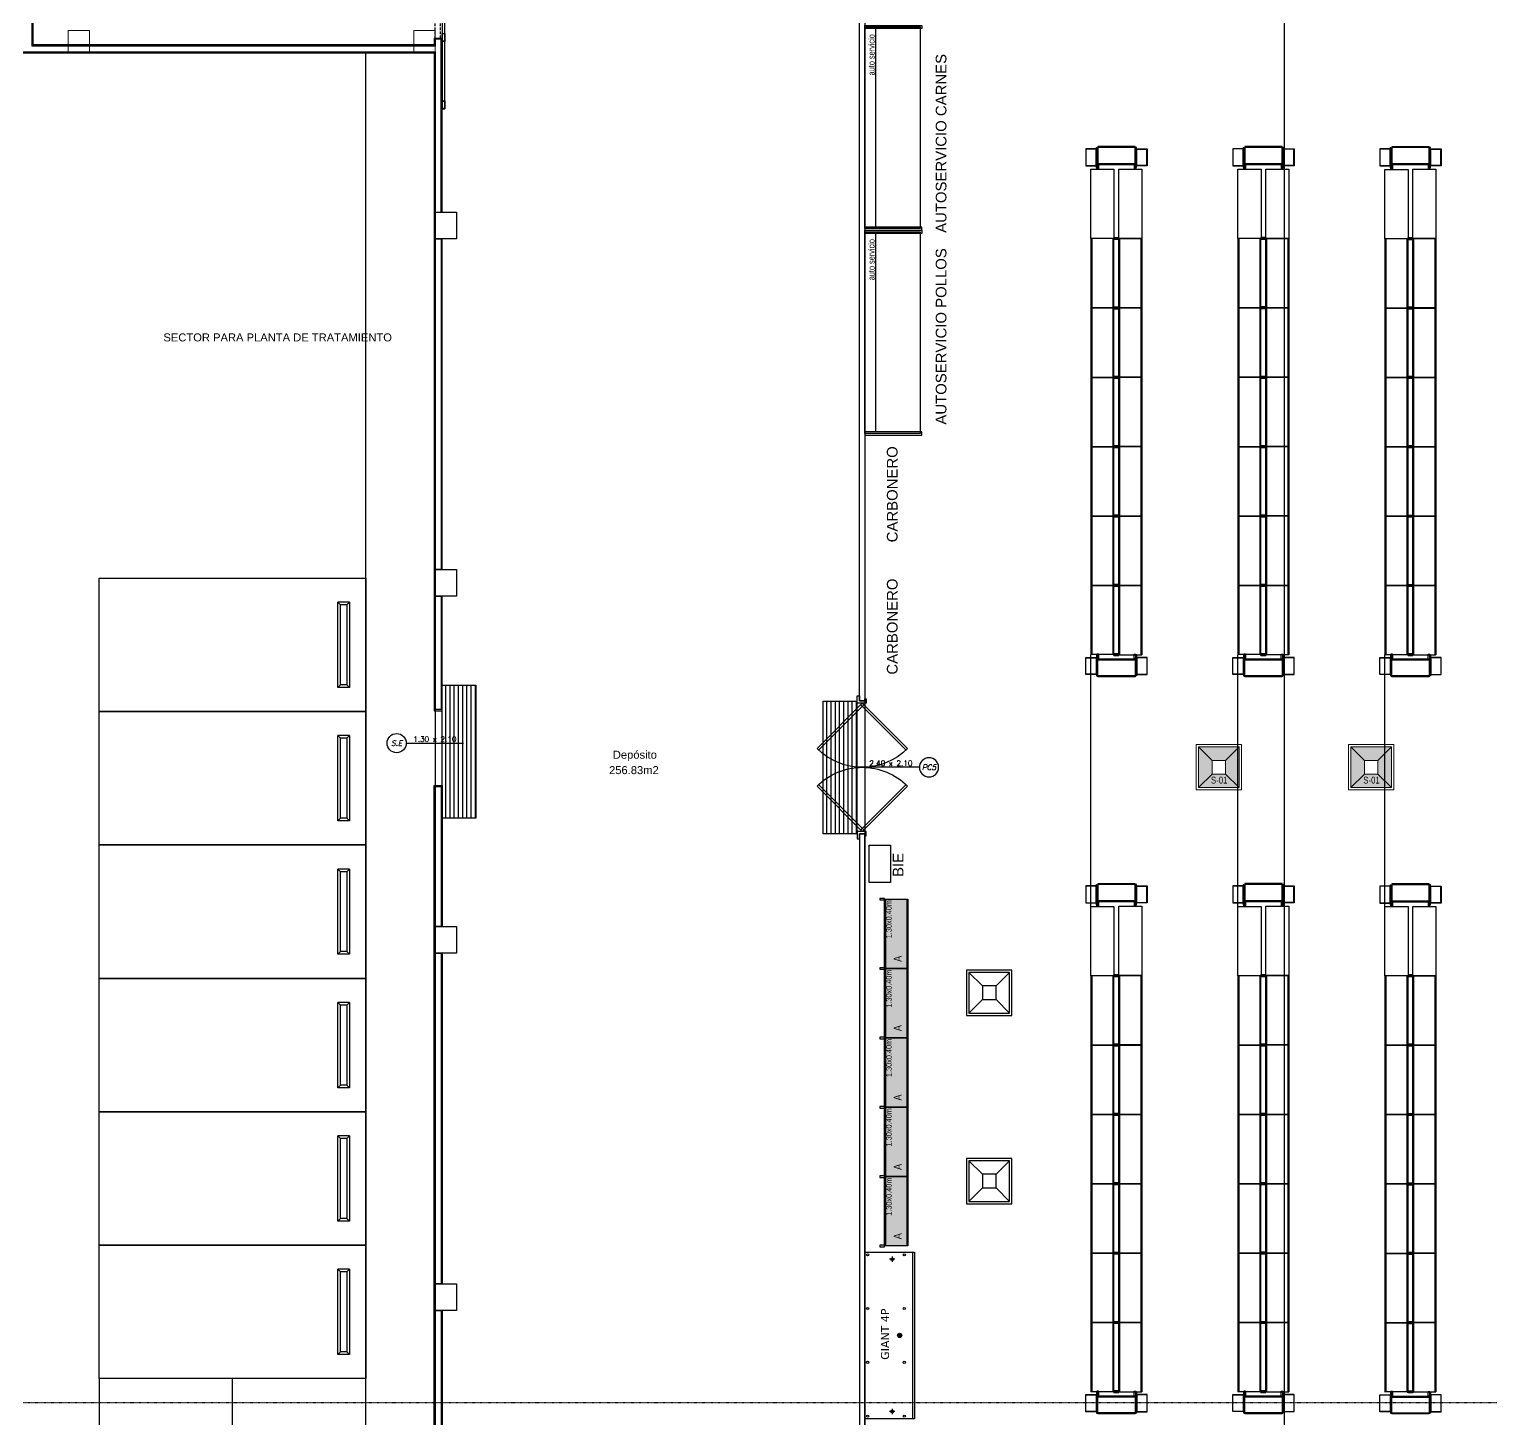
# Model space of a CAD drawing. Header units: millimetres. Extents: x 2698011 to 2856548, y 1019778 to 1210064.
# Drawn here: x 2754883 to 2782281, y 1128901 to 1154946 of the extents above; entities that cross this region are included whole.
import ezdxf
from ezdxf.enums import TextEntityAlignment as Align

# ---------------------------------------------------------------- set-up
doc = ezdxf.new("R2010")
doc.units = ezdxf.units.MM
for name, pattern in [('091008-SSeis-Layout$0$HIDDEN', [0.375, 0.25, -0.125]), ('CONTINUA', [0]), ('DASHDOT2', [0.5, 0.25, -0.125, 0, -0.125]), ('DASHED', [19.05, 12.7, -6.35]), ('HIDDEN', [0.375, 0.25, -0.125])]:
    doc.linetypes.add(name, pattern=pattern)
for name, color, linetype in [('.corte', 9, 'Continuous'), ('.REVOQUE', 9, 'Continuous'), ('0-EXHIBIDORAS', 9, 'Continuous'), ('0-GONDOLAS', 9, 'Continuous'), ('00 Puertas Corred.', 9, 'Continuous'), ('1', 9, 'Continuous'), ('A-Aberturas', 9, 'Continuous'), ('Arq. Estacionamiento', 9, 'Continuous'), ('Arq. Pilares', 9, 'CONTINUA'), ('Bloques borde', 9, 'Continuous'), ('Capa PISOS', 9, 'Continuous'), ('DESAGUES', 9, 'CONTINUA'), ('DURLOCK', 9, 'Continuous'), ('E-ejes pilares', 9, 'Continuous'), ('EXTERIOR', 9, 'Continuous'), ('Mampostería', 9, 'Continuous'), ('nombre de locales', 9, 'Continuous'), ('nombre de locales-m2', 9, 'Continuous'), ('nomenclatura de aberturas', 9, 'Continuous'), ('Pilar-met', 9, 'CONTINUA'), ('piso', 9, 'Continuous'), ('PISOS', 9, 'Continuous'), ('PLANTA GRIS', 9, 'Continuous'), ('PROYECCIONES', 9, 'DASHED'), ('TEXTO', 9, 'Continuous'), ('y-ALIMENTACIÓN', 9, 'Continuous'), ('y-LIMPIEZA', 9, 'Continuous'), ('Y_MODULOS', 9, 'Continuous')]:
    doc.layers.add(name, color=color, linetype=linetype)
for name, color, linetype, lineweight in [('_ 05 (0.10)', 9, 'Continuous', 0), ('_ textos', 9, 'Continuous', 5), ('PILAR_REF', 9, 'Continuous', 0)]:
    doc.layers.add(name, color=color, linetype=linetype, lineweight=lineweight)
doc.styles.add('_ROMANS', font='ROMANS.SHX')
doc.styles.add('_Romans Obl', font='ROMANS.SHX', dxfattribs={"oblique": 15})
doc.styles.add('arial', font='arial.ttf')
doc.styles.add('ARIAL NARROW', font='ARIALN.TTF')
doc.styles.get("Standard").update_dxf_attribs({"font": 'arial.ttf'})
doc.styles.add('Text-Stock', font='arial.ttf', dxfattribs={"height": 0.18})

# ---------------------------------------------------------------- blocks, each defined once
blk = doc.blocks.new('abertura2.5')
at = {"layer": '00 Puertas Corred.', "elevation": 0}
blk.add_lwpolyline([(895.29, -2268.41), (895.29, -2268.46), (897.99, -2268.46), (897.99, -2268.41), (895.29, -2268.41)], dxfattribs=at)
at = {"layer": 'E-ejes pilares', "linetype": 'HIDDEN', "ltscale": 0.2}
for p, q in [((896.619, -2268.28, 0), (899.349, -2268.28, 0)), ((896.619, -2268.38, 0), (899.349, -2268.38, 0))]:
    blk.add_line(p, q, dxfattribs=at)
at = {"layer": 'Pilar-met', "linetype": 'ByBlock', "elevation": 0}
for points in [[(895.29, -2268.41), (895.44, -2268.41), (895.44, -2268.46), (895.29, -2268.46)], [(895.295, -2268.415), (895.435, -2268.415), (895.435, -2268.455), (895.295, -2268.455)], [(896.556, -2268.41), (896.706, -2268.41), (896.706, -2268.46), (896.556, -2268.46)], [(896.561, -2268.415), (896.701, -2268.415), (896.701, -2268.455), (896.561, -2268.455)], [(897.99, -2268.41), (897.84, -2268.41), (897.84, -2268.46), (897.99, -2268.46)], [(897.985, -2268.415), (897.845, -2268.415), (897.845, -2268.455), (897.985, -2268.455)]]:
    blk.add_lwpolyline(points, close=True, dxfattribs=at)
blk = doc.blocks.new('COSTAN-CAM-MCO-VEN 100')
at = {"ltscale": 0.8}
for p, q in [((0, 98), (-140, 98)), ((-140, 98), (-140, 50)), ((-140, 50), (-45, 50)), ((-45, 50), (-45, -50)), ((0, -73), (0, 98)), ((-45, -50), (-85, -50)), ((-85, -50), (-85, -73)), ((-85, -73), (0, -73))]:
    blk.add_line(p, q, dxfattribs=at)
blk = doc.blocks.new('A$C5FCD3D7B')
for p, q in [((0, 1.691), (0.849, 2.54)), ((0.877, 2.512), (0.028, 1.663)), ((1.669, 1.663), (0.82, 2.512)), ((0.849, 2.54), (1.697, 1.691)), ((0, 0.989), (0.849, 0.14)), ((0.877, 0.168), (0.028, 1.017)), ((1.669, 1.017), (0.82, 0.168)), ((0.849, 0.14), (1.697, 0.989))]:
    blk.add_line(p, q)
at = {"ltscale": 2.5}
for centre, start_param, end_param in [((0.849, 2.54), 0.650275, 2.221071), ((0.849, 0.14), 3.791867, 5.362664)]:
    blk.add_ellipse(centre, major_axis=(-1.189, -0.162), ratio=1, start_param=start_param, end_param=end_param, dxfattribs=at)
for p, xscale, yscale, zscale, rotation in [((0.849, 2.54), 0.0010000004649476, 0.0010000004649476, 0.0010000004649476, 269.9990219418519), ((0.849, 0.14), -0.0010000004649476, 0.0010000004649647, 0.0010000004649839, 270.0000000003169)]:
    blk.add_blockref('COSTAN-CAM-MCO-VEN 100', p, dxfattribs=dict(xscale=xscale, yscale=yscale, zscale=zscale, rotation=rotation))
blk = doc.blocks.new('A$C6BCD7C78')
at = {"layer": '1'}
h = blk.add_hatch(dxfattribs=at)
h.set_pattern_fill('ANSI31', color=252, scale=0.025, angle=-82.258)
h.set_pattern_definition([(270, (446.687965, 129.883344), (0.079375, 6e-15), [])])
h.paths.add_polyline_path([(0, 2.49), (0.633, 2.49), (0.633, 0), (0, 0)])
at = {"layer": 'PISOS'}
blk.add_lwpolyline([(0, 2.49), (0.633, 2.49), (0.633, 0), (0, 0), (0, 2.49)], dxfattribs=at)
blk = doc.blocks.new('cot abert izq')
blk.add_line((0.359, 0), (2.501, 0))
blk.add_circle((0, 0), 0.359)
at = {"style": '_Romans Obl', "oblique": 15}
blk.add_attdef('ABERTURA', text='', height=0.2, rotation=360, dxfattribs=at).set_placement((0, 0), align=Align.MIDDLE_CENTER)
at = {"style": '_ROMANS'}
for tag, p in [('DIM', (1.43, 0.05)), ('ANT', (1.43, -0.25))]:
    blk.add_attdef(tag, text='', height=0.2, rotation=360, dxfattribs=at).set_placement(p, align=Align.CENTER)
blk = doc.blocks.new('tope')
at = {"layer": 'piso'}
for p, q in [((160.261, 220.746), (161.86, 220.746)), ((160.261, 220.746), (160.311, 220.696)), ((160.261, 220.746), (160.261, 220.533)), ((160.311, 220.583), (160.261, 220.533)), ((160.311, 220.696), (161.81, 220.696)), ((160.311, 220.696), (160.311, 220.583)), ((161.81, 220.583), (160.311, 220.583)), ((161.86, 220.746), (161.81, 220.696)), ((161.81, 220.696), (161.81, 220.583)), ((161.81, 220.583), (161.86, 220.533)), ((161.86, 220.746), (161.86, 220.533)), ((161.86, 220.533), (160.261, 220.533))]:
    blk.add_line(p, q, dxfattribs=at)
blk = doc.blocks.new('box')
at = {"layer": 'piso'}
blk.add_lwpolyline([(239.705, 265.382), (242.205, 265.382), (242.205, 260.382), (239.705, 260.382), (239.705, 265.382)], dxfattribs=at)
at = {"layer": 'Capa PISOS'}
blk.add_blockref('tope', (79.894, 44.326), dxfattribs=at)
blk = doc.blocks.new('MM1300x400-90 m')
blk.add_hatch(color=256).paths.add_polyline_path([(1315, 505), (15, 505), (15, 105), (1315, 105)])
at = {"layer": 'Bloques borde'}
for p, q in [((1315, 523), (15, 523)), ((15, 523), (15, 105)), ((1315, 505), (15, 505)), ((1315, 105), (1315, 523)), ((15, 105), (1315, 105))]:
    blk.add_line(p, q, dxfattribs=at)
for points in [[(0, 0), (0, 90), (30, 90), (30, 0)], [(15, 105), (15, 90), (1315, 90), (1315, 105)], [(1300, 0), (1300, 90), (1330, 90), (1330, 0)]]:
    blk.add_lwpolyline(points, close=True, dxfattribs=at)
at = {"layer": '_ textos', "style": 'ARIAL NARROW'}
blk.add_attdef('S-01', (140, 262), '', height=150, dxfattribs=at)
blk.add_attdef('1.30X0.40M', text='', height=100, dxfattribs=at).set_placement((1297, 171), align=Align.MIDDLE_RIGHT)
blk = doc.blocks.new('giant 4p')
at = {"layer": 'DESAGUES'}
blk.add_hatch(color=256, dxfattribs=at).paths.add_polyline_path([(40, 0, 1), (-40, 0, 1)])
for p, q in [((-1377, 140), (-1477, 140)), ((-1427, 90), (-1427, 190)), ((1477, 140), (1377, 140)), ((1427, 90), (1427, 190)), ((-1562, -250), (1562, -250))]:
    blk.add_line(p, q)
for centre, radius in [((-1512, 600), 20), ((-504, 600), 20), ((504, 600), 20), ((1512, 600), 20), ((-1427, 140), 25), ((1427, 140), 25), ((-1512, -87), 20), ((-504, -87), 20), ((504, -87), 20), ((1512, -87), 20)]:
    blk.add_circle(centre, radius)
blk.add_circle((0, 0), 40, dxfattribs=at)
at = {"layer": 'EXTERIOR'}
blk.add_lwpolyline([(-1562, 650), (1562, 650), (1562, -280), (-1562, -280), (-1562, 650)], dxfattribs=at)
at = {"insert": (-457, 350), "char_height": 150, "width": 2205.03, "attachment_point": 1}
blk.add_mtext('{\\fVerdana|b0|i0|c0|p34;GIANT 4P}', dxfattribs=at)
blk = doc.blocks.new('exhibidor 4 frentes 850')
h = blk.add_hatch(color=256)
h.paths.add_polyline_path([(0.958, 0.807), (0.702, 0.553), (0.702, 0.298), (0.958, 0.043)])
h.paths.add_polyline_path([(0.958, 0.807), (0.192, 0.807), (0.447, 0.553), (0.702, 0.553)])
h.paths.add_polyline_path([(0.192, 0.807), (0.192, 0.043), (0.447, 0.298), (0.447, 0.553)])
h.paths.add_polyline_path([(0.702, 0.298), (0.447, 0.298), (0.192, 0.043), (0.958, 0.043)])
at = {"layer": '_ 05 (0.10)'}
for p, q in [((0.447, 0.553), (0.192, 0.807)), ((0.702, 0.553), (0.958, 0.807)), ((0.447, 0.298), (0.192, 0.043)), ((0.702, 0.298), (0.958, 0.043))]:
    blk.add_line(p, q, dxfattribs=at)
for points in [[(0.15, 0), (1, 0), (1, 0.85), (0.15, 0.85)], [(0.192, 0.043), (0.958, 0.043), (0.958, 0.807), (0.192, 0.807)], [(0.447, 0.298), (0.702, 0.298), (0.702, 0.553), (0.447, 0.553)]]:
    blk.add_lwpolyline(points, close=True, dxfattribs=at)
at = {"layer": '_ textos', "style": 'ARIAL NARROW'}
blk.add_attdef('S-01', text='', height=0.128, dxfattribs=at).set_placement((0.582, 0.184), align=Align.MIDDLE_CENTER)
blk = doc.blocks.new('EXHIBIDORA 3.75')
at = {"layer": '0-EXHIBIDORAS'}
for points in [[(-1.033, 1.92), (0.03, 1.92), (0.03, 1.86), (-1.033, 1.86)], [(0, -1.89), (-1.033, -1.89), (-1.033, 1.89), (0, 1.89)], [(-1.033, -1.92), (0.03, -1.92), (0.03, -1.86), (-1.033, -1.86)]]:
    blk.add_lwpolyline(points, close=True, dxfattribs=at)
blk.add_lwpolyline([(-0.833, 1.86), (-0.833, -1.86)], dxfattribs=at)
at = {"layer": '0-EXHIBIDORAS', "insert": (-0.972, 0.982), "char_height": 0.12, "width": 1.07054, "attachment_point": 1, "rotation": 90, "style": 'Text-Stock'}
blk.add_mtext('{\\fArial Narrow|b0|i0|c0|p34;auto servicio}', dxfattribs=at)
blk = doc.blocks.new('A$C1E025E16')
for p, q in [((1.051, 0.407), (1.041, 0.407)), ((1.041, 0.407), (1.041, 0.028)), ((1.051, 0.028), (1.051, 0.407)), ((1.051, 0.382), (1.251, 0.382)), ((1.051, 0.062), (1.051, 0.382)), ((1.056, 0.377), (1.246, 0.377)), ((1.056, 0.067), (1.056, 0.377)), ((1.246, 0.067), (1.246, 0.377)), ((1.251, 0.382), (1.251, 0.062)), ((1.041, 0.028), (1.051, 0.028)), ((1.251, 0.062), (1.051, 0.062)), ((1.246, 0.067), (1.056, 0.067))]:
    blk.add_line(p, q)
for points in [[(0.3, 0.382), (0.1, 0.382), (0.1, 0.062), (0.3, 0.062)], [(0.295, 0.377), (0.105, 0.377), (0.105, 0.067), (0.295, 0.067)], [(0.3, 0.407), (0.31, 0.407), (0.31, 0.028), (0.3, 0.028)], [(0.325, 0.087), (1.025, 0.087), (1.025, 0.423), (0.325, 0.423)], [(1.025, 0.405), (0.325, 0.405), (0.325, 0.105), (1.025, 0.105)], [(0.325, 0.105), (1.025, 0.105), (1.025, 0.405), (0.325, 0.405)], [(0.31, 0), (0.34, 0), (0.34, 0.09), (0.31, 0.09)], [(0.31, 0.09), (0.34, 0.09), (0.34, 0), (0.31, 0)], [(1.04, 0.09), (1.01, 0.09), (1.01, 0), (1.04, 0)]]:
    blk.add_lwpolyline(points, close=True)
blk = doc.blocks.new('A$C4B7B42DA')
for p, q in [((-0.459, -0.426, 0), (-0.459, -1.726, 0)), ((-0.041, -0.426, 0), (-0.459, -0.426, 0)), ((-0.441, -0.426, 0), (-0.441, -1.726, 0)), ((-0.041, -1.726, 0), (-0.041, -0.426, 0)), ((0.079, -1.723, 0), (0.079, -0.423, 0)), ((0.079, -0.423, 0), (0.497, -0.423, 0)), ((0.479, -0.423, 0), (0.479, -1.723, 0)), ((0.497, -0.423, 0), (0.497, -1.723, 0)), ((-0.459, -1.726, 0), (-0.459, -3.026, 0)), ((-0.041, -1.726, 0), (-0.459, -1.726, 0)), ((-0.459, -1.726, 0), (-0.041, -1.726, 0)), ((-0.441, -1.726, 0), (-0.441, -3.026, 0)), ((-0.041, -3.026, 0), (-0.041, -1.726, 0)), ((0.064, -1.708, 0), (-0.026, -1.708, 0)), ((-0.026, -1.708, 0), (-0.026, -1.738, 0)), ((0.064, -1.709, 0), (-0.026, -1.709, 0)), ((-0.026, -1.709, 0), (-0.026, -1.739, 0)), ((0.064, -1.709, 0), (-0.026, -1.709, 0)), ((-0.026, -1.709, 0), (-0.026, -1.739, 0)), ((-0.026, -1.738, 0), (0.064, -1.738, 0)), ((-0.026, -1.739, 0), (0.064, -1.739, 0)), ((-0.026, -1.739, 0), (0.064, -1.739, 0)), ((0.064, -1.738, 0), (0.064, -1.708, 0)), ((0.064, -1.739, 0), (0.064, -1.709, 0)), ((0.064, -1.739, 0), (0.064, -1.709, 0)), ((0.497, -1.723, 0), (0.079, -1.723, 0)), ((0.079, -3.024, 0), (0.079, -1.724, 0)), ((0.079, -1.724, 0), (0.497, -1.724, 0)), ((0.079, -3.024, 0), (0.079, -1.724, 0)), ((0.079, -1.724, 0), (0.497, -1.724, 0)), ((0.479, -1.724, 0), (0.479, -3.024, 0)), ((0.479, -1.724, 0), (0.479, -3.024, 0)), ((0.497, -1.724, 0), (0.497, -3.024, 0)), ((0.497, -1.724, 0), (0.497, -3.024, 0)), ((0.064, -3.009, 0), (-0.026, -3.009, 0)), ((-0.026, -3.009, 0), (-0.026, -3.039, 0)), ((0.064, -3.009, 0), (-0.026, -3.009, 0)), ((-0.026, -3.009, 0), (-0.026, -3.039, 0)), ((0.064, -3.009, 0), (-0.026, -3.009, 0)), ((-0.026, -3.009, 0), (-0.026, -3.039, 0)), ((0.064, -3.039, 0), (0.064, -3.009, 0)), ((0.064, -3.039, 0), (0.064, -3.009, 0)), ((0.064, -3.039, 0), (0.064, -3.009, 0)), ((-0.459, -3.026, 0), (-0.041, -3.026, 0)), ((-0.459, -3.026, 0), (-0.459, -4.326, 0)), ((-0.041, -3.026, 0), (-0.459, -3.026, 0)), ((-0.441, -3.026, 0), (-0.441, -4.326, 0)), ((-0.041, -4.326, 0), (-0.041, -3.026, 0)), ((-0.026, -3.039, 0), (0.064, -3.039, 0)), ((-0.026, -3.039, 0), (0.064, -3.039, 0)), ((-0.026, -3.039, 0), (0.064, -3.039, 0)), ((0.497, -3.024, 0), (0.079, -3.024, 0)), ((0.079, -4.324, 0), (0.079, -3.024, 0)), ((0.079, -3.024, 0), (0.497, -3.024, 0)), ((0.497, -3.024, 0), (0.079, -3.024, 0)), ((0.479, -3.024, 0), (0.479, -4.324, 0)), ((0.497, -3.024, 0), (0.497, -4.324, 0)), ((-0.459, -4.326, 0), (-0.041, -4.326, 0)), ((-0.459, -4.326, 0), (-0.459, -5.626, 0)), ((-0.041, -4.326, 0), (-0.459, -4.326, 0)), ((-0.441, -4.326, 0), (-0.441, -5.626, 0)), ((-0.041, -5.626, 0), (-0.041, -4.326, 0)), ((0.064, -4.309, 0), (-0.026, -4.309, 0)), ((-0.026, -4.309, 0), (-0.026, -4.339, 0)), ((0.064, -4.31, 0), (-0.026, -4.31, 0)), ((-0.026, -4.31, 0), (-0.026, -4.34, 0)), ((-0.026, -4.339, 0), (0.064, -4.339, 0)), ((-0.026, -4.34, 0), (0.064, -4.34, 0)), ((0.064, -4.339, 0), (0.064, -4.309, 0)), ((0.064, -4.34, 0), (0.064, -4.31, 0)), ((0.497, -4.324, 0), (0.079, -4.324, 0)), ((0.079, -5.625, 0), (0.079, -4.325, 0)), ((0.079, -4.325, 0), (0.497, -4.325, 0)), ((0.479, -4.325, 0), (0.479, -5.625, 0)), ((0.497, -4.325, 0), (0.497, -5.625, 0)), ((-0.459, -5.626, 0), (-0.041, -5.626, 0)), ((-0.459, -5.626, 0), (-0.459, -6.926, 0)), ((-0.041, -5.626, 0), (-0.459, -5.626, 0)), ((-0.441, -5.626, 0), (-0.441, -6.926, 0)), ((-0.041, -6.926, 0), (-0.041, -5.626, 0)), ((0.064, -5.61, 0), (-0.026, -5.61, 0)), ((-0.026, -5.61, 0), (-0.026, -5.64, 0)), ((0.064, -5.61, 0), (-0.026, -5.61, 0)), ((-0.026, -5.61, 0), (-0.026, -5.64, 0)), ((-0.026, -5.64, 0), (0.064, -5.64, 0)), ((-0.026, -5.64, 0), (0.064, -5.64, 0)), ((0.064, -5.64, 0), (0.064, -5.61, 0)), ((0.064, -5.64, 0), (0.064, -5.61, 0)), ((0.079, -6.925, 0), (0.079, -5.625, 0)), ((0.079, -5.625, 0), (0.497, -5.625, 0)), ((0.497, -5.625, 0), (0.079, -5.625, 0)), ((0.479, -5.625, 0), (0.479, -6.925, 0)), ((0.497, -5.625, 0), (0.497, -6.925, 0)), ((-0.459, -6.926, 0), (-0.041, -6.926, 0)), ((-0.459, -6.926, 0), (-0.459, -8.226, 0)), ((-0.041, -6.926, 0), (-0.459, -6.926, 0)), ((-0.441, -6.926, 0), (-0.441, -8.226, 0)), ((-0.041, -8.226, 0), (-0.041, -6.926, 0)), ((0.064, -6.91, 0), (-0.026, -6.91, 0)), ((-0.026, -6.91, 0), (-0.026, -6.94, 0)), ((0.064, -6.91, 0), (-0.026, -6.91, 0)), ((-0.026, -6.91, 0), (-0.026, -6.94, 0)), ((-0.026, -6.94, 0), (0.064, -6.94, 0)), ((-0.026, -6.94, 0), (0.064, -6.94, 0)), ((0.064, -6.94, 0), (0.064, -6.91, 0)), ((0.064, -6.94, 0), (0.064, -6.91, 0)), ((0.079, -8.225, 0), (0.079, -6.925, 0)), ((0.079, -6.925, 0), (0.497, -6.925, 0)), ((0.497, -6.925, 0), (0.079, -6.925, 0)), ((0.479, -6.925, 0), (0.479, -8.225, 0)), ((0.497, -6.925, 0), (0.497, -8.225, 0)), ((-0.041, -8.222, 0), (-0.459, -8.222, 0)), ((0.079, -8.224, 0), (0.497, -8.224, 0))]:
    blk.add_line(p, q)
at = {"elevation": 0}
for points in [[(-0.041, -1.726), (-0.026, -1.726), (-0.026, -0.426), (-0.041, -0.426)], [(-0.026, -0.438), (0.064, -0.438), (0.064, -0.408), (-0.026, -0.408)], [(0.064, -0.441), (-0.026, -0.441), (-0.026, -0.411), (0.064, -0.411)], [(0.079, -1.723), (0.064, -1.723), (0.064, -0.423), (0.079, -0.423)], [(-0.041, -3.026), (-0.026, -3.026), (-0.026, -1.726), (-0.041, -1.726)], [(0.064, -1.741), (-0.026, -1.741), (-0.026, -1.711), (0.064, -1.711)], [(0.064, -1.741), (-0.026, -1.741), (-0.026, -1.711), (0.064, -1.711)], [(0.079, -3.024), (0.064, -3.024), (0.064, -1.724), (0.079, -1.724)], [(0.079, -3.024), (0.064, -3.024), (0.064, -1.724), (0.079, -1.724)], [(0.064, -3.041), (-0.026, -3.041), (-0.026, -3.011), (0.064, -3.011)], [(0.064, -3.041), (-0.026, -3.041), (-0.026, -3.011), (0.064, -3.011)], [(-0.041, -4.326), (-0.026, -4.326), (-0.026, -3.026), (-0.041, -3.026)], [(0.079, -4.324), (0.064, -4.324), (0.064, -3.024), (0.079, -3.024)], [(-0.041, -5.626), (-0.026, -5.626), (-0.026, -4.326), (-0.041, -4.326)], [(0.064, -4.341), (-0.026, -4.341), (-0.026, -4.311), (0.064, -4.311)], [(0.064, -4.341), (-0.026, -4.341), (-0.026, -4.311), (0.064, -4.311)], [(0.079, -5.625), (0.064, -5.625), (0.064, -4.325), (0.079, -4.325)], [(-0.041, -6.926), (-0.026, -6.926), (-0.026, -5.626), (-0.041, -5.626)], [(0.064, -5.641), (-0.026, -5.641), (-0.026, -5.611), (0.064, -5.611)], [(0.064, -5.641), (-0.026, -5.641), (-0.026, -5.611), (0.064, -5.611)], [(0.079, -6.925), (0.064, -6.925), (0.064, -5.625), (0.079, -5.625)], [(-0.041, -8.226), (-0.026, -8.226), (-0.026, -6.926), (-0.041, -6.926)], [(0.064, -6.941), (-0.026, -6.941), (-0.026, -6.911), (0.064, -6.911)], [(0.064, -6.941), (-0.026, -6.941), (-0.026, -6.911), (0.064, -6.911)], [(0.079, -8.225), (0.064, -8.225), (0.064, -6.925), (0.079, -6.925)], [(0.064, -8.207), (-0.026, -8.207), (-0.026, -8.237), (0.064, -8.237)], [(-0.026, -8.209), (0.064, -8.209), (0.064, -8.239), (-0.026, -8.239)]]:
    blk.add_lwpolyline(points, close=True, dxfattribs=at)

msp = doc.modelspace()

# ---------------------------------------------------------------- linework, layer by layer
at = {"layer": '.corte', "linetype": 'DASHDOT2', "ltscale": 2}
msp.add_line((2737475.849, 1129202.793), (2831748.487, 1129207.141), dxfattribs=at)
at = {"layer": '.REVOQUE'}
for points in [[(2762473.079, 1154650.722), (2754957.614, 1154650.718), (2754957.615, 1159585.764)], [(2741825.849, 1155018.498), (2741825.849, 1154500.718), (2762473.079, 1154500.718)], [(2762473.079, 1154780.8), (2762473.079, 1154780.8), (2762473.079, 1154650.718)], [(2762623.082, 1151516.177), (2762623.082, 1154780.8)], [(2762473.079, 1154500.718), (2762473.083, 1142173.171), (2762623.083, 1142173.138), (2762623.083, 1144321.693)], [(2762623.083, 1144821.693), (2762623.083, 1151016.177)], [(2762473.088, 1121160.661), (2762473.092, 1140773.138)], [(2762473.098, 1140773.138), (2762623.092, 1140773.138), (2762623.09, 1138127.21)], [(2762623.09, 1137627.21), (2762623.086, 1131432.726)], [(2762623.082, 1130932.726), (2762623.082, 1124738.242)]]:
    msp.add_lwpolyline(points, dxfattribs=at)
at = {"layer": '.REVOQUE', "elevation": 0}
msp.add_lwpolyline([(2762473.079, 1154780.8), (2762623.082, 1154780.8)], dxfattribs=at)
at = {"linetype": '091008-SSeis-Layout$0$HIDDEN'}
for p, q in [((2774784.755, 1138504.327, -0.388), (2774784.755, 1143220.86, -0.388)), ((2777540.755, 1138505.051, -0.388), (2777540.755, 1143221.584, -0.388)), ((2780296.755, 1138502.155, -0.388), (2780296.755, 1143218.687, -0.388))]:
    msp.add_line(p, q, dxfattribs=at)
at = {"elevation": -0.388}
for points in [[(2774784.755, 1152320.86), (2775217.755, 1152320.86), (2775217.755, 1151020.86), (2774784.755, 1151020.86)], [(2775307.755, 1152323.757), (2775740.755, 1152323.757), (2775740.755, 1151023.757), (2775307.755, 1151023.757)], [(2777540.755, 1152321.584), (2777973.755, 1152321.584), (2777973.755, 1151021.584), (2777540.755, 1151021.584)], [(2778063.755, 1152324.481), (2778496.755, 1152324.481), (2778496.755, 1151024.481), (2778063.755, 1151024.481)], [(2780296.755, 1152318.687), (2780729.755, 1152318.687), (2780729.755, 1151018.687), (2780296.755, 1151018.687)], [(2780819.755, 1152321.584), (2781252.755, 1152321.584), (2781252.755, 1151021.584), (2780819.755, 1151021.584)], [(2774784.755, 1138504.327), (2775217.755, 1138504.327), (2775217.755, 1137204.327), (2774784.755, 1137204.327)], [(2775307.755, 1138507.224), (2775740.755, 1138507.224), (2775740.755, 1137207.224), (2775307.755, 1137207.224)], [(2777540.755, 1138505.051), (2777973.755, 1138505.051), (2777973.755, 1137205.051), (2777540.755, 1137205.051)], [(2778063.755, 1138507.948), (2778496.755, 1138507.948), (2778496.755, 1137207.948), (2778063.755, 1137207.948)], [(2780296.755, 1138502.155), (2780729.755, 1138502.155), (2780729.755, 1137202.155), (2780296.755, 1137202.155)], [(2780819.755, 1138505.051), (2781252.755, 1138505.051), (2781252.755, 1137205.051), (2780819.755, 1137205.051)]]:
    msp.add_lwpolyline(points, close=True, dxfattribs=at)
msp.add_lwpolyline([(2770629.17, 1139651.545), (2771025.961, 1139651.545), (2771025.961, 1138955.356), (2770629.17, 1138955.356)], close=True)
at = {"layer": 'Arq. Estacionamiento'}
msp.add_lwpolyline([(2756193.079, 1129655.902), (2756193.079, 1128405.902), (2758693.079, 1128405.902), (2758693.079, 1129655.902)], close=True, dxfattribs=at)
at = {"layer": 'Arq. Pilares'}
for points in [[(2762893.082, 1151016.177), (2762493.082, 1151016.177), (2762493.082, 1151516.177), (2762893.082, 1151516.177), (2762893.082, 1151016.177)], [(2762893.082, 1144321.693), (2762493.082, 1144321.693), (2762493.082, 1144821.693), (2762893.082, 1144821.693), (2762893.082, 1144321.693)], [(2762893.09, 1137627.21), (2762493.09, 1137627.21), (2762493.09, 1138127.21), (2762893.09, 1138127.21), (2762893.09, 1137627.21)], [(2762893.09, 1130932.726), (2762493.09, 1130932.726), (2762493.09, 1131432.726), (2762893.09, 1131432.726), (2762893.09, 1130932.726)]]:
    msp.add_lwpolyline(points, dxfattribs=at)
at = {"layer": 'DURLOCK'}
for points in [[(2770449.75, 1142356.704), (2770449.75, 1157610.661), (2762593.201, 1157610.797), (2762593.199, 1157510.8), (2762493.199, 1157510.8), (2762493.199, 1157710.799), (2770549.75, 1157710.661), (2770549.75, 1142356.704), (2770449.75, 1142356.704)], [(2770549.75, 1124660.695), (2770549.75, 1124660.695), (2770549.75, 1139866.703), (2770449.75, 1139866.703), (2770449.75, 1124660.695), (2770549.75, 1124660.695), (2770549.75, 1124660.695)]]:
    msp.add_lwpolyline(points, dxfattribs=at)
at = {"layer": 'Mampostería'}
for points in [[(2762603.082, 1154760.8), (2762493.082, 1154760.8), (2762493.082, 1154630.72), (2754937.614, 1154630.718), (2754937.615, 1159565.764)], [(2741845.849, 1154998.498), (2741845.849, 1154520.718), (2762493.082, 1154520.718), (2762493.082, 1151516.177), (2762603.083, 1151516.165), (2762603.082, 1154760.8)], [(2754952.614, 1154500.7), (2754952.614, 1154500.718)], [(2762493.082, 1144821.694), (2762493.092, 1151016.177), (2762603.092, 1151016.177), (2762603.082, 1144821.693), (2762493.082, 1144821.694)], [(2762493.081, 1142193.154), (2762493.082, 1144321.693), (2762603.082, 1144321.693), (2762603.072, 1142193.154), (2762493.081, 1142193.154)], [(2762493.082, 1138127.21), (2762493.092, 1140753.138), (2762603.092, 1140753.138), (2762603.082, 1138127.21), (2762493.091, 1138127.21)], [(2762493.082, 1131432.726), (2762493.092, 1137627.21), (2762603.092, 1137627.21), (2762603.082, 1131432.726), (2762493.091, 1131432.726)], [(2762493.082, 1124738.242), (2762493.092, 1130932.726), (2762603.092, 1130932.726), (2762603.082, 1124738.242), (2762493.082, 1124738.242)]]:
    msp.add_lwpolyline(points, dxfattribs=at)
at = {"layer": 'PILAR_REF'}
for points in [[(2755610.67, 1154920.718), (2756010.672, 1154920.718), (2756010.672, 1154520.718), (2755610.67, 1154520.718)], [(2762093.08, 1154920.718), (2762493.082, 1154920.718), (2762493.082, 1154520.718), (2762093.08, 1154520.718)]]:
    msp.add_lwpolyline(points, close=True, dxfattribs=at)
at = {"layer": 'piso'}
for points in [[(2811341.508, 1157580.661), (2811341.507, 1142560.656), (2816324.536, 1142560.668), (2816316.113, 1120569.088), (2811333.058, 1120569.09), (2811333.095, 1116243.759), (2761193.082, 1116243.759), (2761193.082, 1154500.718), (2762493.082, 1154500.718), (2762493.082, 1117543.759), (2810033.084, 1117543.759), (2810033.084, 1121869.09), (2815516.109, 1121869.088), (2815516.046, 1140485.077), (2810053.007, 1140485.065), (2810053.084, 1157580.661), (2811341.508, 1157580.661)], [(2756193.08, 1142155.905), (2756193.081, 1144655.905), (2761193.081, 1144655.903), (2761193.08, 1142155.903), (2756193.08, 1142155.905)], [(2756193.08, 1139655.905), (2756193.081, 1142155.905), (2761193.081, 1142155.903), (2761193.08, 1139655.903), (2756193.08, 1139655.905)], [(2756193.079, 1137155.903), (2756193.08, 1139655.903), (2761193.08, 1139655.902), (2761193.079, 1137155.902), (2756193.079, 1137155.903)], [(2756193.079, 1134655.903), (2756193.08, 1137155.903), (2761193.08, 1137155.902), (2761193.079, 1134655.902), (2756193.079, 1134655.903)], [(2756193.079, 1132155.902), (2756193.079, 1134655.902), (2761193.079, 1134655.9), (2761193.079, 1132155.9), (2756193.079, 1132155.902)], [(2756193.079, 1129655.902), (2756193.079, 1132155.902), (2761193.079, 1132155.9), (2761193.079, 1129655.9), (2756193.079, 1129655.902)]]:
    msp.add_lwpolyline(points, dxfattribs=at)
at = {"layer": 'PROYECCIONES', "linetype": 'HIDDEN'}
for p, q in [((2770549.75, 1157710.661), (2770549.75, 1118043.759)), ((2778406.417, 1157710.661), (2778406.417, 1118043.759))]:
    msp.add_line(p, q, dxfattribs=at)
at = {"layer": 'Y_MODULOS'}
for p, q in [((2772751.305, 1137013.767, -0.001), (2772496.305, 1137268.767, -0.001)), ((2773006.305, 1137013.767, -0.001), (2773261.305, 1137268.767, -0.001)), ((2772751.305, 1136758.767, -0.001), (2772496.305, 1136503.767, -0.001)), ((2773006.305, 1136758.767, -0.001), (2773261.305, 1136503.767, -0.001)), ((2772751.305, 1133483.767, -0.001), (2772496.305, 1133738.767, -0.001)), ((2773006.305, 1133483.767, -0.001), (2773261.305, 1133738.767, -0.001)), ((2772751.305, 1133228.767, -0.001), (2772496.305, 1132973.767, -0.001)), ((2773006.305, 1133228.767, -0.001), (2773261.305, 1132973.767, -0.001))]:
    msp.add_line(p, q, dxfattribs=at)
at = {"layer": 'Y_MODULOS', "elevation": -0.001}
for points in [[(2772453.805, 1136461.267), (2773303.805, 1136461.267), (2773303.805, 1137311.267), (2772453.805, 1137311.267)], [(2772496.305, 1136503.767), (2773261.305, 1136503.767), (2773261.305, 1137268.767), (2772496.305, 1137268.767)], [(2772751.305, 1136758.767), (2773006.305, 1136758.767), (2773006.305, 1137013.767), (2772751.305, 1137013.767)], [(2772453.805, 1132931.267), (2773303.805, 1132931.267), (2773303.805, 1133781.267), (2772453.805, 1133781.267)], [(2772496.305, 1132973.767), (2773261.305, 1132973.767), (2773261.305, 1133738.767), (2772496.305, 1133738.767)], [(2772751.305, 1133228.767), (2773006.305, 1133228.767), (2773006.305, 1133483.767), (2772751.305, 1133483.767)]]:
    msp.add_lwpolyline(points, close=True, dxfattribs=at)

# ---------------------------------------------------------------- block references
at = {"xscale": 1000, "yscale": 1000, "zscale": 1000}
for name, p, rotation in [('abertura2.5', (494212.937, 258162.169, 0), 90), ('box', (2495811.45, 1384360.613), 270), ('box', (2495811.45, 1381860.613), 270), ('box', (2495811.45, 1379360.613), 270), ('box', (2495811.457, 1376860.613), 270), ('box', (2495811.451, 1374360.613), 270), ('box', (2495811.45, 1371860.614), 270)]:
    msp.add_blockref(name, p, dxfattribs=dict(at, rotation=rotation))
for p in [(2762623.089, 1140158.572), (2769766.293, 1139862.51)]:
    msp.add_blockref('A$C6BCD7C78', p, dxfattribs=at)
at = {"layer": '0-EXHIBIDORAS', "xscale": 1000, "yscale": 1000, "zscale": 1000}
for p in [(2771582.755, 1153098.654), (2771582.736, 1149258.649)]:
    msp.add_blockref('EXHIBIDORA 3.75', p, dxfattribs=at)
at = {"layer": '0-GONDOLAS', "extrusion": (0, 0, -1), "xscale": -1000, "yscale": 1000, "zscale": -1000}
for p in [(-2774587.369, 1152323.757, -2670.112), (-2777343.369, 1152324.481, -2670.112), (-2780099.369, 1152321.584, -2670.112), (-2774587.369, 1138507.224, -2670.112), (-2777343.369, 1138507.948, -2670.112), (-2780099.369, 1138505.052, -2670.112)]:
    msp.add_blockref('A$C1E025E16', p, dxfattribs=at)
at = {"layer": '0-GONDOLAS', "xscale": 1000, "yscale": 1000, "zscale": 1000}
for p in [(2775243.466, 1151446.757, -0.388), (2777999.466, 1151447.481, -0.388), (2780755.466, 1151444.584, -0.388), (2775243.466, 1137630.224, -0.388), (2777999.466, 1137630.948, -0.388), (2780755.466, 1137628.051, -0.388)]:
    msp.add_blockref('A$C4B7B42DA', p, dxfattribs=at)
at = {"layer": '0-GONDOLAS', "xscale": -1000, "yscale": 1000, "zscale": 1000, "rotation": 180}
for p in [(2774587.369, 1143232.702, -0.388), (2777343.369, 1143233.426, -0.388), (2780099.369, 1143230.529, -0.388), (2774587.369, 1129416.169, -0.388), (2777343.369, 1129416.894, -0.388), (2780099.369, 1129413.997, -0.388)]:
    msp.add_blockref('A$C1E025E16', p, dxfattribs=at)
at = {"layer": 'A-Aberturas', "xscale": -1000, "yscale": 1000, "zscale": 1000}
msp.add_blockref('A$C5FCD3D7B', (2771348.257, 1139771.703), dxfattribs=at)
at = {"layer": 'nomenclatura de aberturas'}
ref = msp.add_blockref('cot abert izq', (2761770.125, 1141564.678), dxfattribs=dict(at, xscale=500, yscale=500, zscale=500))
ref.add_attrib('ABERTURA', 'S.E', dxfattribs={"layer": '0', "color": 2, "height": 100, "style": '_Romans Obl', "oblique": 15}).set_placement((2761770.125, 1141564.678, 0), align=Align.MIDDLE_CENTER)
ref.add_attrib('DIM', '1.30 x 2.10', dxfattribs={"layer": '0', "color": 2, "height": 100, "style": '_ROMANS'}).set_placement((2762485.252, 1141589.678, 0), align=Align.CENTER)
ref = msp.add_blockref('cot abert izq', (2771750.349, 1141111.7), dxfattribs=dict(at, xscale=-500.0000000000309, yscale=500.0000000000309, zscale=500.0000000000309, rotation=359.999839425612))
ref.add_attrib('ABERTURA', 'PC5', dxfattribs={"layer": '0', "color": 2, "height": 100, "rotation": 359.9998394, "style": '_Romans Obl', "oblique": 15}).set_placement((2771750.349, 1141111.7, 0), align=Align.MIDDLE_CENTER)
ref.add_attrib('DIM', '2.40 x 2.10', dxfattribs={"layer": '0', "color": 2, "height": 100, "rotation": 359.9998394, "style": '_ROMANS'}).set_placement((2771035.222, 1141136.702, 0), align=Align.CENTER)
at = {"layer": 'PLANTA GRIS', "rotation": 90}
msp.add_blockref('giant 4p', (2771199.734, 1130463.374, -0.001), dxfattribs=at)
at = {"layer": 'y-ALIMENTACIÓN', "xscale": 1000, "yscale": 1000, "zscale": 1000}
for p in [(2776608.1, 1140687.768, 0), (2779464.1, 1140687.768)]:
    msp.add_blockref('exhibidor 4 frentes 850', p, dxfattribs=at).add_auto_attribs({'S-01': 'S-01'})
at = {"layer": 'y-LIMPIEZA'}
ref = msp.add_blockref('MM1300x400-90 m', (2770828.125, 1137325.375, -0.001), dxfattribs=dict(at, xscale=-1, rotation=269.9999997170578))
ref.add_attrib('S-01', 'A', (2771238.448, 1137465.479, -0.001), dxfattribs={"layer": '_ textos', "height": 150, "rotation": 89.9999997, "style": 'ARIAL NARROW'})
ref.add_attrib('1.30X0.40M', '1.30x0.40m', dxfattribs={"layer": '_ textos', "height": 100, "rotation": 89.9999997, "style": 'ARIAL NARROW'}).set_placement((2770998.046, 1138622.768, -0.001), align=Align.MIDDLE_RIGHT)
ref = msp.add_blockref('MM1300x400-90 m', (2770828.125, 1136025.374, -0.001), dxfattribs=dict(at, xscale=-1, rotation=269.9999997170578))
ref.add_attrib('S-01', 'A', (2771238.448, 1136165.478, -0.001), dxfattribs={"layer": '_ textos', "height": 150, "rotation": 89.9999997, "style": 'ARIAL NARROW'})
ref.add_attrib('1.30X0.40M', '1.30x0.40m', dxfattribs={"layer": '_ textos', "height": 100, "rotation": 89.9999997, "style": 'ARIAL NARROW'}).set_placement((2770998.046, 1137322.767, -0.001), align=Align.MIDDLE_RIGHT)
ref = msp.add_blockref('MM1300x400-90 m', (2770828.125, 1134725.374, -0.001), dxfattribs=dict(at, xscale=-1, rotation=269.9999997170578))
ref.add_attrib('S-01', 'A', (2771238.448, 1134865.478, -0.001), dxfattribs={"layer": '_ textos', "height": 150, "rotation": 89.9999997, "style": 'ARIAL NARROW'})
ref.add_attrib('1.30X0.40M', '1.30x0.40m', dxfattribs={"layer": '_ textos', "height": 100, "rotation": 89.9999997, "style": 'ARIAL NARROW'}).set_placement((2770998.046, 1136022.767, -0.001), align=Align.MIDDLE_RIGHT)
ref = msp.add_blockref('MM1300x400-90 m', (2770828.125, 1133425.374, -0.001), dxfattribs=dict(at, xscale=-1, rotation=269.9999997170578))
ref.add_attrib('S-01', 'A', (2771238.448, 1133565.478, -0.001), dxfattribs={"layer": '_ textos', "height": 150, "rotation": 89.9999997, "style": 'ARIAL NARROW'})
ref.add_attrib('1.30X0.40M', '1.30x0.40m', dxfattribs={"layer": '_ textos', "height": 100, "rotation": 89.9999997, "style": 'ARIAL NARROW'}).set_placement((2770998.046, 1134722.767, -0.001), align=Align.MIDDLE_RIGHT)
ref = msp.add_blockref('MM1300x400-90 m', (2770828.125, 1132125.374, -0.001), dxfattribs=dict(at, xscale=-1, rotation=269.9999997170578))
ref.add_attrib('S-01', 'A', (2771238.448, 1132265.478, -0.001), dxfattribs={"layer": '_ textos', "height": 150, "rotation": 89.9999997, "style": 'ARIAL NARROW'})
ref.add_attrib('1.30X0.40M', '1.30x0.40m', dxfattribs={"layer": '_ textos', "height": 100, "rotation": 89.9999997, "style": 'ARIAL NARROW'}).set_placement((2770998.046, 1133422.767, -0.001), align=Align.MIDDLE_RIGHT)

# ---------------------------------------------------------------- texts
at = {"layer": 'nombre de locales'}
for s, p in [('SECTOR PARA PLANTA DE TRATAMIENTO', (2757397.7, 1149094.441)), ('Depósito', (2765822.288, 1141272.647))]:
    msp.add_text(s, height=150, dxfattribs=at).set_placement(p)
at = {"layer": 'nombre de locales-m2', "insert": (2766683.791, 1141133.777, 0), "char_height": 150, "attachment_point": 3}
msp.add_mtext_dynamic_manual_height_columns('256.83m2', width=3.02025, gutter_width=12.5, heights=[0], dxfattribs=at)
at = {"layer": 'TEXTO', "style": 'arial'}
for s, rotation, p in [('AUTOSERVICIO CARNES', 90.0004855, (2772076.352, 1151129.123, -0.054)), ('AUTOSERVICIO POLLOS', 90.0004855, (2772076.352, 1147534.92, -0.054)), ('CARBONERO   ', 90.0004625, (2771160.464, 1145328.623, 0.002)), ('CARBONERO   ', 90.0004625, (2771160.464, 1142849.716, 0.002))]:
    msp.add_text(s, height=200, rotation=rotation, dxfattribs=at).set_placement(p)
at = {"layer": 'TEXTO', "insert": (2771070.609, 1139508.075, -0.385), "char_height": 200, "attachment_point": 3, "rotation": 90.0000089, "style": 'arial'}
msp.add_mtext_dynamic_manual_height_columns('BIE', width=0.47265, gutter_width=12.5, heights=[0], dxfattribs=at)

doc.saveas('drawing.dxf')
